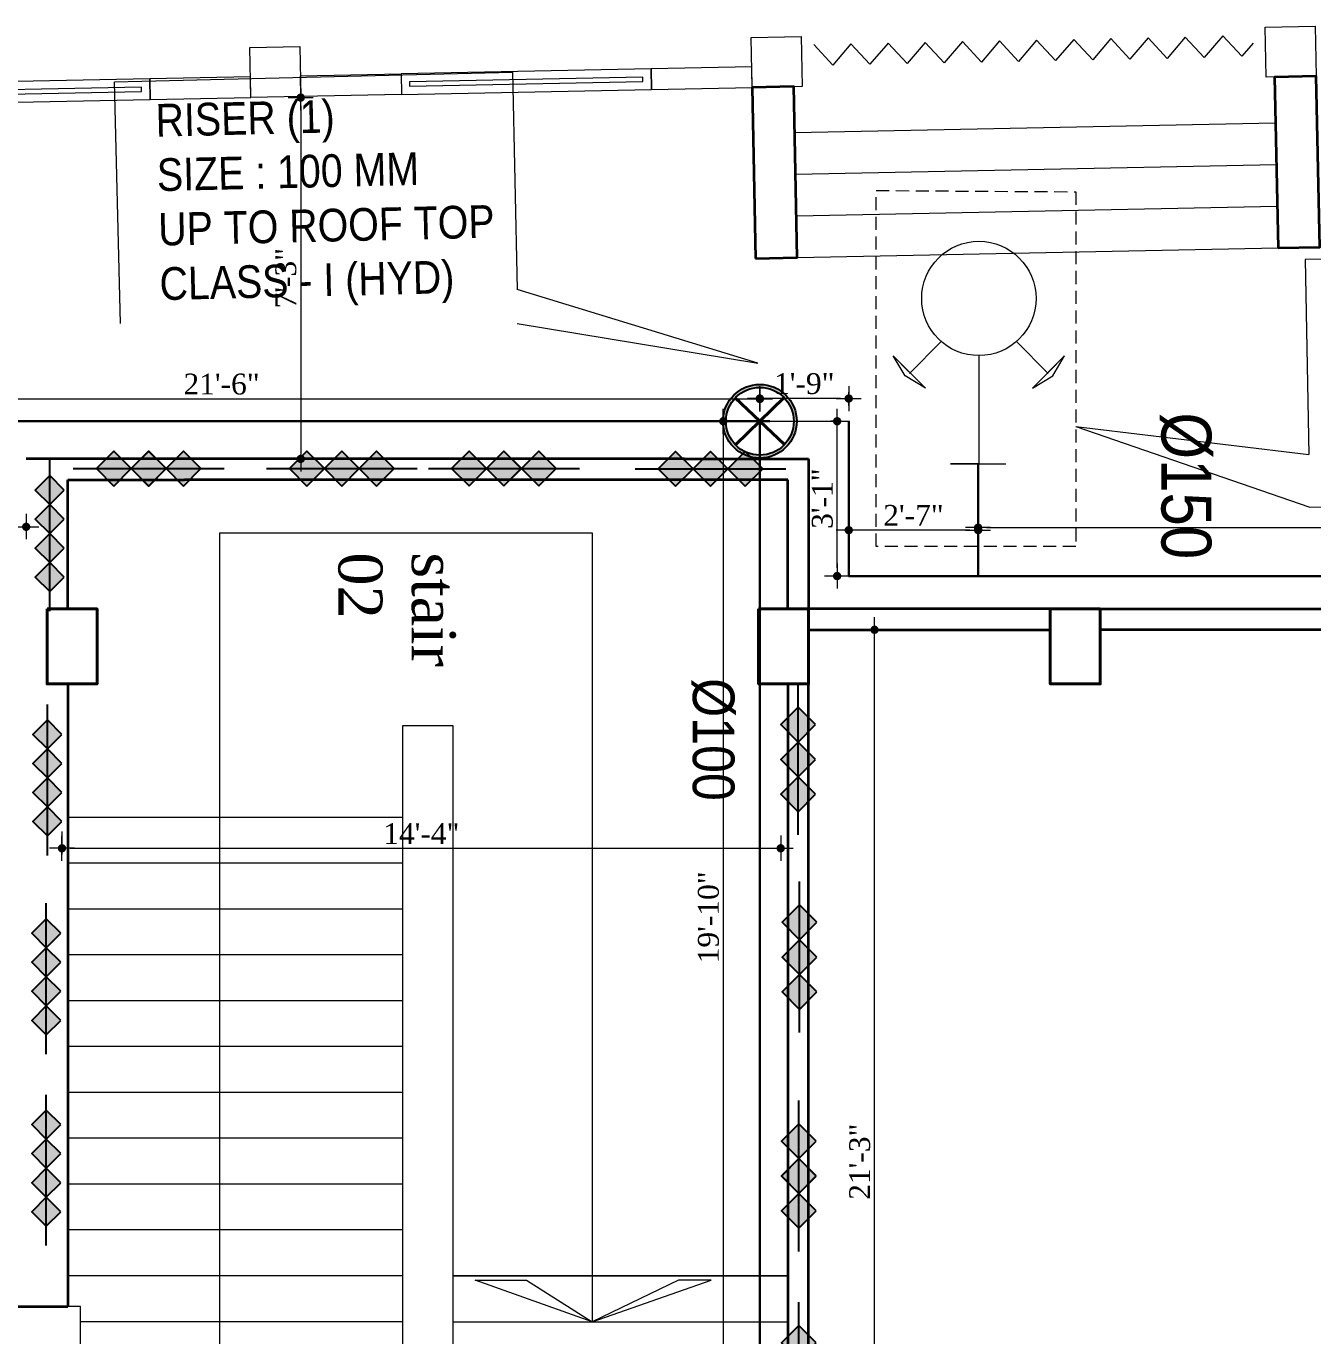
# Model space of a CAD drawing. Header units: inches. Extents: x -98933 to 1585249, y -3352739 to 192771.
# Drawn here: x 19485.7 to 19794.5, y 48984 to 49298.2 of the extents above; entities that cross this region are included whole.
import ezdxf

# ---------------------------------------------------------------- set-up
doc = ezdxf.new("R2010")
doc.units = ezdxf.units.IN
doc.header["$MEASUREMENT"] = 0
doc.header["$PDMODE"] = 35
doc.linetypes.add('0X01_5545_01P_02nd-M$0$0X01_5545_01P_02nd-M$0$10117_C2_FP00-LOADING$0$HIDDEN2', pattern=[4.75, 3.125, -1.625])
doc.linetypes.add('CONTINOUS', pattern=[0])
doc.layers.get('0').update_dxf_attribs({"lineweight": 0})
doc.layers.get('Defpoints').update_dxf_attribs({"lineweight": 0})
for name, color, linetype in [('8', 7, 'Continuous'), ('fire rated wall', 7, 'Continuous'), ('Sprinklar Branch Pipe..', 10, 'Continuous'), ('sprinkler', 100, 'Continuous'), ('T2', 254, 'Continuous')]:
    doc.layers.add(name, color=color, linetype=linetype)
for name, color, linetype, lineweight in [('A column', 106, 'Continuous', 40), ('A stair', 210, 'Continuous', 0), ('A WALL', 7, 'Continuous', 35), ('A window', 150, 'Continuous', 0), ('COLUMN-2', 102, 'Continuous', 0), ('DIM_WORKING', 7, 'Continuous', 0), ('FF-SIAMESE CONNECTION', 1, 'Continuous', 25), ('FIRE TEX', 7, 'Continuous', 53), ('FPS- Pillar Hydrant', 1, 'Continuous', 25), ('Layer1', 134, 'Continuous', 0), ('MS Pipe', 1, 'Continuous', 18), ('New stair', 40, 'Continuous', 35), ('new stair full height', 6, 'Continuous', 0), ('New Wall', 7, 'Continuous', 5), ('New window', 132, 'Continuous', 35), ('Referance', 6, 'Continuous', 5), ('Text', 7, 'Continuous', 0), ('WALL (I)', 7, 'Continuous', 0)]:
    doc.layers.add(name, color=color, linetype=linetype, lineweight=lineweight)
doc.styles.add('ARCH', font='times.ttf')
doc.styles.add('REG', font='times.ttf')
doc.styles.add('ZIA', font='ARIALN.TTF', dxfattribs={"width": 1.05, "height": 10})
doc.dimstyles.new('Dim-Pres', dxfattribs={"dimtxt": 5.5, "dimasz": 2, "dimexe": 1.5, "dimexo": 1.5, "dimgap": 1, "dimtad": 3, "dimdec": 0, "dimzin": 3, "dimdsep": 46, "dimlunit": 4, "dimtxsty": 'REG', "dimblk": 'point', "dimcen": 2, "dimclrd": 256, "dimclre": 256, "dimclrt": 7, "dimadec": 0, "dimazin": 0, "dimtfac": 0.75, "dimtdec": 0, "dimtmove": 1, "dimatfit": 3, "dimldrblk": 'point', "dimfxl": 0, "dimtolj": 1, "dimtzin": 0, "dimlwd": -1, "dimlwe": -1, "dimarcsym": 1})

# ---------------------------------------------------------------- blocks, each defined once
blk = doc.blocks.new('A$C410B7781')
at = {"layer": 'A window', "ltscale": 30}
blk.add_lwpolyline([(-51.04, 7.56), (-51.04, 2.56), (8.96, 2.56), (8.96, 7.56), (-51.04, 7.56)], dxfattribs=at)
blk.add_lwpolyline([(-49.04, 5.56), (-49.04, 4.56), (6.96, 4.56), (6.96, 5.56)], close=True, dxfattribs=at)
blk = doc.blocks.new('A$C4CE36BB6')
at = {"layer": 'new stair full height', "ltscale": 30, "elevation": -1.21}
for points in [[(-110.55, 12.35), (-106.09, 7.35)], [(-101.63, 12.35), (-106.09, 7.35)], [(-101.63, 12.35), (-97.17, 7.35)], [(-92.72, 12.35), (-97.17, 7.35)], [(-92.72, 12.35), (-88.26, 7.35)], [(-83.8, 12.35), (-88.26, 7.35)], [(-83.8, 12.35), (-79.34, 7.35)], [(-74.88, 12.35), (-79.34, 7.35)], [(-74.88, 12.35), (-70.42, 7.35)], [(-65.96, 12.35), (-70.42, 7.35)], [(-65.96, 12.35), (-61.5, 7.35)], [(-57.05, 12.35), (-61.5, 7.35)], [(-57.05, 12.35), (-52.59, 7.35)], [(-48.13, 12.35), (-52.59, 7.35)], [(-48.13, 12.35), (-43.67, 7.35)], [(-39.21, 12.35), (-43.67, 7.35)], [(-39.21, 12.35), (-34.75, 7.35)], [(-30.29, 12.35), (-34.75, 7.35)], [(-30.29, 12.35), (-25.84, 7.35)], [(-21.38, 12.35), (-25.84, 7.35)], [(-21.38, 12.35), (-16.92, 7.35)], [(-12.34, 12.48), (-16.92, 7.35)], [(-12.34, 12.48), (-7.88, 7.48)], [(-5.12, 10.58), (-7.88, 7.48)]]:
    blk.add_lwpolyline(points, dxfattribs=at)
blk = doc.blocks.new('dot')
at = {"color": 4}
for p, q in [((-1.5, 0), (1.5, 0)), ((0, 1.5), (0, -1.5))]:
    blk.add_line(p, q, dxfattribs=at)
at = {"color": 6, "const_width": 0.5}
blk.add_lwpolyline([(-0.25, 0, 1), (0.25, 0, 1)], format="xyb", close=True, dxfattribs=at)
blk = doc.blocks.new('point')
blk.add_blockref('dot', (0, 0))
blk = doc.blocks.new('*D422')
at = {"layer": 'Defpoints', "color": 0, "ltscale": 30, "transparency": 16777216}
for p in [(19539.64, 49281.04, -12.82), (19539.64, 49194.36, -9.7), (19551.62, 49194.36)]:
    blk.add_point(p, dxfattribs=at)
at = {"layer": 'Layer1', "ltscale": 30, "transparency": 16777216}
for p, q in [((19549.14, 49281.04), (19553.12, 49281.04)), ((19551.62, 49279.04), (19551.62, 49196.36)), ((19548.66, 49194.36), (19553.12, 49194.36))]:
    blk.add_line(p, q, dxfattribs=at)
at = {"layer": 'Layer1', "ltscale": 30, "transparency": 16777216, "xscale": 2, "yscale": 2, "zscale": 2}
for p, rotation in [((19551.62, 49281.04), 90), ((19551.62, 49194.36), 270)]:
    blk.add_blockref('point', p, dxfattribs=dict(at, rotation=rotation))
at = {"layer": 'Layer1', "color": 7, "ltscale": 30, "transparency": 16777216, "insert": (19548.07, 49237.7), "char_height": 5, "attachment_point": 5, "rotation": 90, "style": 'REG'}
blk.add_mtext('\\A1;7\'-3"', dxfattribs=at)
blk = doc.blocks.new('gdg')
at = {"layer": 'fire rated wall'}
h = blk.add_hatch(color=1, dxfattribs=at)
h.dxf.hatch_style = 1
h.paths.add_polyline_path([(9432288.36, -5613575.81), (9432298.69, -5613586.13), (9432309.02, -5613575.81)])
h.paths.add_polyline_path([(9432309.02, -5613575.81), (9432298.69, -5613565.48), (9432288.36, -5613575.81)])
h.paths.add_polyline_path([(9432309.02, -5613575.81), (9432329.68, -5613575.81), (9432319.35, -5613565.48)])
h.paths.add_polyline_path([(9432309.02, -5613575.81), (9432319.35, -5613586.13), (9432329.68, -5613575.81)])
h = blk.add_hatch(color=1, dxfattribs=at)
h.dxf.hatch_style = 1
h.paths.add_polyline_path([(9432329.68, -5613575.81), (9432340.01, -5613586.13), (9432350.33, -5613575.81)])
h.paths.add_polyline_path([(9432350.33, -5613575.81), (9432340.01, -5613565.48), (9432329.68, -5613575.81)])
h.paths.add_polyline_path([(9432350.33, -5613575.81), (9432370.99, -5613575.81), (9432360.66, -5613565.48)])
h.paths.add_polyline_path([(9432350.33, -5613575.81), (9432360.66, -5613586.13), (9432370.99, -5613575.81)])
at = {"layer": 'fire rated wall', "color": 1, "elevation": 0}
for points in [[(9432298.69, -5613586.13), (9432309.02, -5613575.81), (9432298.69, -5613565.48), (9432288.36, -5613575.81)], [(9432319.35, -5613586.13), (9432329.68, -5613575.81), (9432319.35, -5613565.48), (9432309.02, -5613575.81)], [(9432340.01, -5613586.13), (9432350.33, -5613575.81), (9432340.01, -5613565.48), (9432329.68, -5613575.81)], [(9432360.66, -5613586.13), (9432370.99, -5613575.81), (9432360.66, -5613565.48), (9432350.33, -5613575.81)]]:
    blk.add_lwpolyline(points, close=True, dxfattribs=at)
blk.add_lwpolyline([(9432274.59, -5613575.81), (9432381.96, -5613575.81)], dxfattribs=at)
blk = doc.blocks.new('bfg')
at = {"layer": 'fire rated wall'}
h = blk.add_hatch(color=1, dxfattribs=at)
h.dxf.hatch_style = 1
h.paths.add_polyline_path([(9432308.67, -5613534.51), (9432321.43, -5613547.26), (9432334.18, -5613534.51)])
h.paths.add_polyline_path([(9432334.18, -5613534.51), (9432321.43, -5613521.75), (9432308.67, -5613534.51)])
h.paths.add_polyline_path([(9432334.18, -5613534.51), (9432359.68, -5613534.51), (9432346.93, -5613521.75)])
h.paths.add_polyline_path([(9432334.18, -5613534.51), (9432346.93, -5613547.26), (9432359.68, -5613534.51)])
at = {"layer": 'fire rated wall', "color": 1, "elevation": 0}
for points in [[(9432321.43, -5613547.26), (9432334.18, -5613534.51), (9432321.43, -5613521.75), (9432308.67, -5613534.51)], [(9432346.93, -5613547.26), (9432359.68, -5613534.51), (9432346.93, -5613521.75), (9432334.18, -5613534.51)]]:
    blk.add_lwpolyline(points, close=True, dxfattribs=at)
blk.add_lwpolyline([(9432291.67, -5613534.51), (9432376.69, -5613534.51)], dxfattribs=at)
blk = doc.blocks.new('3HR RATE')
at = {"layer": 'fire rated wall', "xscale": 1.292997314696549, "yscale": 1.292997314696549, "zscale": 1.292997314696549}
for p in [(-12191616.2, 7245476.7), (-12191583.2, 7245476.7)]:
    blk.add_blockref('bfg', p, dxfattribs=at)
blk = doc.blocks.new('*D381')
at = {"layer": 'Defpoints', "color": 0, "ltscale": 30, "transparency": 16777216}
for p in [(19494.32, 49121.3), (19666.81, 49113.9, -9.7), (19666.81, 49100.94)]:
    blk.add_point(p, dxfattribs=at)
at = {"layer": 'Layer1', "ltscale": 30, "transparency": 16777216}
for p, q in [((19494.32, 49104.94), (19494.32, 49099.44)), ((19666.81, 49104.01), (19666.81, 49099.44)), ((19496.32, 49100.94), (19664.81, 49100.94))]:
    blk.add_line(p, q, dxfattribs=at)
at = {"layer": 'Layer1', "ltscale": 30, "transparency": 16777216, "xscale": 2, "yscale": 2, "zscale": 2, "rotation": 180}
blk.add_blockref('point', (19494.32, 49100.94), dxfattribs=at)
at = {"layer": 'Layer1', "ltscale": 30, "transparency": 16777216, "xscale": 2, "yscale": 2, "zscale": 2}
blk.add_blockref('point', (19666.81, 49100.94), dxfattribs=at)
at = {"layer": 'Layer1', "color": 7, "ltscale": 30, "transparency": 16777216, "insert": (19580.56, 49104.44), "char_height": 5, "attachment_point": 5, "style": 'REG'}
blk.add_mtext('\\A1;14\'-4"', dxfattribs=at)
blk = doc.blocks.new('*D456')
at = {"layer": 'Defpoints', "color": 0, "ltscale": 30, "transparency": 16777216}
for p in [(19679.58, 49153.36, -9.7), (19689.32, 49153.36), (19675.98, 48898.11, -9.7)]:
    blk.add_point(p, dxfattribs=at)
at = {"layer": 'Layer1', "ltscale": 30, "transparency": 16777216}
for p, q in [((19686.66, 49153.36), (19690.82, 49153.36)), ((19689.32, 48900.11), (19689.32, 49151.36)), ((19686.22, 48898.11), (19690.82, 48898.11))]:
    blk.add_line(p, q, dxfattribs=at)
at = {"layer": 'Layer1', "ltscale": 30, "transparency": 16777216, "xscale": 2, "yscale": 2, "zscale": 2}
for p, rotation in [((19689.32, 49153.36), 90), ((19689.32, 48898.11), 270)]:
    blk.add_blockref('point', p, dxfattribs=dict(at, rotation=rotation))
at = {"layer": 'Layer1', "color": 7, "ltscale": 30, "transparency": 16777216, "insert": (19685.78, 49025.74), "char_height": 5, "attachment_point": 5, "rotation": 90, "style": 'REG'}
blk.add_mtext('\\A1;21\'-3"', dxfattribs=at)
blk = doc.blocks.new('FPS- Pillar Hydrant')
at = {"layer": 'FPS- Pillar Hydrant', "lineweight": 0}
for p, q in [((-4332.236, -11785.102), (-4333.392, -11783.946)), ((-4333.392, -11783.946), (-4331.042, -11786.296)), ((-4333.392, -11783.946), (-4331.042, -11786.296)), ((-4331.948, -11784.815), (-4333.392, -11783.946)), ((-4332.114, -11785.132), (-4334.439, -11787.456)), ((-4331.042, -11786.296), (-4331.948, -11784.815)), ((-4325.554, -11792.246), (-4325.554, -11788.235)), ((-4333.416, -11790.188), (-4325.554, -11790.188)), ((-4325.554, -11790.188), (-4325.554, -11792.246)), ((-4332.114, -11795.244), (-4334.439, -11792.92)), ((-4333.392, -11796.43), (-4331.042, -11794.079)), ((-4333.392, -11796.43), (-4331.042, -11794.079)), ((-4331.042, -11794.079), (-4331.948, -11795.56)), ((-4332.236, -11795.273), (-4333.392, -11796.43)), ((-4331.948, -11795.56), (-4333.392, -11796.43))]:
    blk.add_line(p, q, dxfattribs=at)
blk.add_circle((-4337.577, -11790.188), 4.161, dxfattribs=at)
blk = doc.blocks.new('hkhjhj')
at = {"layer": 'FIRE TEX'}
h = blk.add_hatch(color=1, dxfattribs=at)
h.paths.add_polyline_path([(-254795, 700848, 1), (-254755, 699094, 1)])
h.paths.add_polyline_path([(-254793, 700778, -1), (-254757, 699164, -1)], flags=16)
at = {"layer": 'sprinkler', "color": 1}
for radius in [877, 807]:
    blk.add_circle((-254775, 699971), radius, dxfattribs=at)
at = {"layer": 'T2', "color": 1, "linetype": 'Continuous', "lineweight": 40}
for p, q in [((-255359, 700527), (-254191, 699414)), ((-254196, 700533), (-255354, 699409))]:
    blk.add_line(p, q, dxfattribs=at)
blk = doc.blocks.new('*D664')
at = {"layer": 'Defpoints', "color": 0, "ltscale": 30, "transparency": 16777216}
for p in [(20715.57, 49177.86), (19714.19, 49166.25, -9.7), (20715.57, 49166.25, -9.7)]:
    blk.add_point(p, dxfattribs=at)
at = {"layer": 'Layer1', "ltscale": 30, "transparency": 16777216}
for p, q in [((19714.19, 49174.94), (19714.19, 49179.36)), ((19716.19, 49177.86), (20713.57, 49177.86)), ((20715.57, 49174.94), (20715.57, 49179.36))]:
    blk.add_line(p, q, dxfattribs=at)
at = {"layer": 'Layer1', "ltscale": 30, "transparency": 16777216, "xscale": 2, "yscale": 2, "zscale": 2, "rotation": 180}
blk.add_blockref('point', (19714.19, 49177.86), dxfattribs=at)
at = {"layer": 'Layer1', "ltscale": 30, "transparency": 16777216, "xscale": 2, "yscale": 2, "zscale": 2}
blk.add_blockref('point', (20715.57, 49177.86), dxfattribs=at)
at = {"layer": 'Layer1', "color": 7, "ltscale": 30, "transparency": 16777216, "insert": (20214.88, 49181.4), "char_height": 5, "attachment_point": 5, "style": 'REG'}
blk.add_mtext('\\A1;83\'-5"', dxfattribs=at)
blk = doc.blocks.new('*D665')
at = {"layer": 'Defpoints', "color": 0, "ltscale": 30, "transparency": 16777216}
for p in [(19683.13, 49177.26), (19683.13, 49166.25, -9.7), (19714.19, 49166.25, -9.7)]:
    blk.add_point(p, dxfattribs=at)
at = {"layer": 'Layer1', "ltscale": 30, "transparency": 16777216}
for p, q in [((19683.13, 49174.41), (19683.13, 49178.76)), ((19714.19, 49174.41), (19714.19, 49178.76)), ((19712.19, 49177.26), (19685.13, 49177.26))]:
    blk.add_line(p, q, dxfattribs=at)
at = {"layer": 'Layer1', "ltscale": 30, "transparency": 16777216, "xscale": 2, "yscale": 2, "zscale": 2, "rotation": 180}
blk.add_blockref('point', (19683.13, 49177.26), dxfattribs=at)
at = {"layer": 'Layer1', "ltscale": 30, "transparency": 16777216, "xscale": 2, "yscale": 2, "zscale": 2}
blk.add_blockref('point', (19714.19, 49177.26), dxfattribs=at)
at = {"layer": 'Layer1', "color": 7, "ltscale": 30, "transparency": 16777216, "insert": (19698.66, 49180.81), "char_height": 5, "attachment_point": 5, "style": 'REG'}
blk.add_mtext('\\A1;2\'-7"', dxfattribs=at)
blk = doc.blocks.new('*D666')
at = {"layer": 'Defpoints', "color": 0, "ltscale": 30, "transparency": 16777216}
for p in [(19680.35, 49203.39), (19683.13, 49203.39, -9.7), (19683.13, 49166.25, -9.7)]:
    blk.add_point(p, dxfattribs=at)
at = {"layer": 'Layer1', "ltscale": 30, "transparency": 16777216}
for p, q in [((19681.07, 49203.39), (19678.85, 49203.39)), ((19680.35, 49168.25), (19680.35, 49201.39)), ((19681.07, 49166.25), (19678.85, 49166.25))]:
    blk.add_line(p, q, dxfattribs=at)
at = {"layer": 'Layer1', "ltscale": 30, "transparency": 16777216, "xscale": 2, "yscale": 2, "zscale": 2}
for p, rotation in [((19680.35, 49203.39), 90), ((19680.35, 49166.25), 270)]:
    blk.add_blockref('point', p, dxfattribs=dict(at, rotation=rotation))
at = {"layer": 'Layer1', "color": 7, "ltscale": 30, "transparency": 16777216, "insert": (19676.81, 49184.82), "char_height": 5, "attachment_point": 5, "rotation": 90, "style": 'REG'}
blk.add_mtext('\\A1;3\'-1"', dxfattribs=at)
blk = doc.blocks.new('*D667')
at = {"layer": 'Defpoints', "color": 0, "ltscale": 30, "transparency": 16777216}
for p in [(19661.8, 49208.84), (19661.8, 49203.39, -9.7), (19683.13, 49203.39, -9.7)]:
    blk.add_point(p, dxfattribs=at)
at = {"layer": 'Layer1', "ltscale": 30, "transparency": 16777216}
for p, q in [((19661.8, 49207.13), (19661.8, 49210.34)), ((19683.13, 49207.13), (19683.13, 49210.34)), ((19681.13, 49208.84), (19663.8, 49208.84))]:
    blk.add_line(p, q, dxfattribs=at)
at = {"layer": 'Layer1', "ltscale": 30, "transparency": 16777216, "xscale": 2, "yscale": 2, "zscale": 2, "rotation": 180}
blk.add_blockref('point', (19661.8, 49208.84), dxfattribs=at)
at = {"layer": 'Layer1', "ltscale": 30, "transparency": 16777216, "xscale": 2, "yscale": 2, "zscale": 2}
blk.add_blockref('point', (19683.13, 49208.84), dxfattribs=at)
at = {"layer": 'Layer1', "color": 7, "ltscale": 30, "transparency": 16777216, "insert": (19672.46, 49212.39), "char_height": 5, "attachment_point": 5, "style": 'REG'}
blk.add_mtext('\\A1;1\'-9"', dxfattribs=at)
blk = doc.blocks.new('*D669')
at = {"layer": 'Defpoints', "color": 0, "ltscale": 30, "transparency": 16777216}
for p in [(19661.8, 49203.39, -9.7), (19653.03, 48965.36), (19661.8, 48965.36, -9.7)]:
    blk.add_point(p, dxfattribs=at)
at = {"layer": 'Layer1', "ltscale": 30, "transparency": 16777216}
for p, q in [((19655.53, 49203.39), (19651.53, 49203.39)), ((19653.03, 49201.39), (19653.03, 48967.36)), ((19655.53, 48965.36), (19651.53, 48965.36))]:
    blk.add_line(p, q, dxfattribs=at)
at = {"layer": 'Layer1', "ltscale": 30, "transparency": 16777216, "xscale": 2, "yscale": 2, "zscale": 2}
for p, rotation in [((19653.03, 49203.39), 90), ((19653.03, 48965.36), 270)]:
    blk.add_blockref('point', p, dxfattribs=dict(at, rotation=rotation))
at = {"layer": 'Layer1', "color": 7, "ltscale": 30, "transparency": 16777216, "insert": (19649.48, 49084.37), "char_height": 5, "attachment_point": 5, "rotation": 90, "style": 'REG'}
blk.add_mtext('\\A1;19\'-10"', dxfattribs=at)
blk = doc.blocks.new('*D772')
at = {"layer": 'Defpoints', "color": 0, "ltscale": 30, "transparency": 16777216}
for p in [(19485.73, 49191.86, -9.7), (19291.73, 49189.36, -9.7), (19485.73, 49178.06)]:
    blk.add_point(p, dxfattribs=at)
at = {"layer": 'Layer1', "ltscale": 30, "transparency": 16777216}
for p, q in [((19291.73, 49180.95), (19291.73, 49176.56)), ((19485.73, 49181.21), (19485.73, 49176.56)), ((19293.73, 49178.06), (19483.73, 49178.06))]:
    blk.add_line(p, q, dxfattribs=at)
at = {"layer": 'Layer1', "ltscale": 30, "transparency": 16777216, "xscale": 2, "yscale": 2, "zscale": 2, "rotation": 180}
blk.add_blockref('point', (19291.73, 49178.06), dxfattribs=at)
at = {"layer": 'Layer1', "ltscale": 30, "transparency": 16777216, "xscale": 2, "yscale": 2, "zscale": 2}
blk.add_blockref('point', (19485.73, 49178.06), dxfattribs=at)
at = {"layer": 'Layer1', "color": 7, "ltscale": 30, "transparency": 16777216, "insert": (19388.73, 49181.61), "char_height": 5, "attachment_point": 5, "style": 'REG'}
blk.add_mtext('\\A1;16\'-2"', dxfattribs=at)
blk = doc.blocks.new('*D836')
at = {"layer": 'Defpoints', "color": 0, "ltscale": 30, "transparency": 16777216}
for p in [(19661.8, 49208.73), (19403.45, 49203.4, -9.7), (19661.8, 49203.39, -9.7)]:
    blk.add_point(p, dxfattribs=at)
at = {"layer": 'Layer1', "ltscale": 30, "transparency": 16777216}
for p, q in [((19403.45, 49207.07), (19403.45, 49210.23)), ((19661.8, 49207.06), (19661.8, 49210.23)), ((19405.45, 49208.73), (19659.8, 49208.73))]:
    blk.add_line(p, q, dxfattribs=at)
at = {"layer": 'Layer1', "ltscale": 30, "transparency": 16777216, "xscale": 2, "yscale": 2, "zscale": 2, "rotation": 180}
blk.add_blockref('point', (19403.45, 49208.73), dxfattribs=at)
at = {"layer": 'Layer1', "ltscale": 30, "transparency": 16777216, "xscale": 2, "yscale": 2, "zscale": 2}
blk.add_blockref('point', (19661.8, 49208.73), dxfattribs=at)
at = {"layer": 'Layer1', "color": 7, "ltscale": 30, "transparency": 16777216, "insert": (19532.62, 49212.28), "char_height": 5, "attachment_point": 5, "style": 'REG'}
blk.add_mtext('\\A1;21\'-6"', dxfattribs=at)

msp = doc.modelspace()

# ---------------------------------------------------------------- linework, layer by layer
at = {"color": 3, "lineweight": 5, "elevation": 1.91}
msp.add_lwpolyline([(19793.77, 49182.8), (19854.95, 49183.93), (19853.86, 49243.34), (19792.67, 49242.22), (19793.53, 49195.45)], dxfattribs=at)
at = {"layer": 'A column', "color": 7, "lineweight": -3, "elevation": -9.7}
msp.add_lwpolyline([(19490.73, 49158.36), (19490.73, 49140.36), (19502.73, 49140.36), (19502.73, 49158.36), (19490.73, 49158.36)], dxfattribs=at)
at = {"layer": 'A column', "color": 7, "elevation": -9.7}
for points in [[(19490.73, 49158.36), (19490.73, 49140.36), (19502.73, 49140.36), (19502.73, 49158.36), (19490.73, 49158.36)], [(19490.73, 49158.36), (19490.73, 49140.36), (19502.73, 49140.36), (19502.73, 49158.36), (19490.73, 49158.36)], [(19661.48, 49158.36), (19661.48, 49140.36), (19673.48, 49140.36), (19673.48, 49158.36), (19661.48, 49158.36)], [(19731.48, 49158.36), (19731.48, 49140.36), (19743.48, 49140.36), (19743.48, 49158.36), (19731.48, 49158.36)]]:
    msp.add_lwpolyline(points, dxfattribs=at)
at = {"layer": 'A stair', "color": 7, "ltscale": 30}
for p, q in [((19576.11, 49108.36, -9.7), (19495.73, 49108.36, -9.7)), ((19576.11, 49097.36, -9.7), (19495.73, 49097.36, -9.7)), ((19576.11, 49086.36, -9.7), (19495.73, 49086.36, -9.7)), ((19576.11, 49075.36, -9.7), (19495.73, 49075.36, -9.7)), ((19576.11, 49064.36, -9.7), (19495.73, 49064.36, -9.7)), ((19576.11, 49053.36, -9.7), (19495.73, 49053.36, -9.7)), ((19576.11, 49042.36, -9.7), (19495.73, 49042.36, -9.7)), ((19576.11, 49031.36, -9.7), (19495.73, 49031.36, -9.7)), ((19576.11, 49020.36, -9.7), (19495.73, 49020.36, -9.7)), ((19576.11, 49009.36, -9.7), (19495.73, 49009.36, -9.7)), ((19576.11, 48998.36, -9.7), (19495.73, 48998.36, -9.7)), ((19668.48, 48998.36, -9.7), (19588.11, 48998.36, -9.7)), ((19588.11, 48998.36, -9.7), (19668.48, 48998.36, -9.7)), ((19576.11, 48987.36, -9.7), (19498.73, 48987.36, -9.7)), ((19588.11, 48987.36, -9.7), (19668.48, 48987.36, -9.7))]:
    msp.add_line(p, q, dxfattribs=at)
at = {"layer": 'A stair', "color": 7, "ltscale": 30, "elevation": -9.7}
msp.add_lwpolyline([(19532.24, 48968.02), (19532.24, 49176.64), (19621.56, 49176.64), (19621.56, 48987.36), (19593.47, 48997.36), (19605.81, 48997.36), (19621.56, 48987.36), (19650.08, 48997.36), (19642.26, 48997.36), (19621.56, 48987.36)], dxfattribs=at)
msp.add_lwpolyline([(19576.11, 49130.36), (19588.11, 49130.36), (19588.11, 48965.36), (19576.11, 48965.36)], close=True, dxfattribs=at)
at = {"layer": 'A WALL', "color": 7, "lineweight": -3, "ltscale": 30}
for p, q in [((19523.73, 49194.36, -9.7), (19485.73, 49194.36, -9.7)), ((19495.73, 49158.36, -9.7), (19495.73, 49189.36, -9.7)), ((19495.73, 49189.36, -9.7), (19523.73, 49189.36, -9.7)), ((19490.73, 49158.36, -9.7), (19495.73, 49158.36, -9.7))]:
    msp.add_line(p, q, dxfattribs=at)
at = {"layer": 'A WALL', "color": 7, "ltscale": 30}
for p, q in [((19643.73, 49194.36, -9.7), (19485.73, 49194.36, -9.7)), ((19643.73, 49194.36, -9.7), (19673.48, 49194.36, -9.7)), ((19673.48, 49194.36, -9.7), (19673.48, 49158.36, -9.7)), ((19495.73, 49158.36, -9.7), (19495.73, 49189.36, -9.7)), ((19495.73, 49189.36, -9.7), (19523.73, 49189.36, -9.7)), ((19495.73, 49158.36, -9.7), (19495.73, 49189.36, -9.7)), ((19668.48, 49189.36, -9.7), (19523.73, 49189.36, -9.7)), ((19668.48, 49158.36, -9.7), (19668.48, 49189.36, -9.7)), ((19490.73, 49158.36, -9.7), (19495.73, 49158.36, -9.7)), ((19490.73, 49158.36, -9.7), (19495.73, 49158.36, -9.7)), ((19673.48, 49158.36, -9.7), (19668.48, 49158.36, -9.7)), ((19743.48, 49158.36, -9.7), (19804.36, 49158.36, -9.7)), ((19772.48, 49158.36, -9.7), (19777.48, 49158.36, -9.7)), ((19804.36, 49153.36, -9.7), (19743.48, 49153.36, -9.7)), ((19668.48, 49140.36, -9.7), (19668.48, 48994.41, -9.7)), ((19673.48, 49140.36, -9.7), (19668.48, 49140.36, -9.7)), ((19673.48, 48898.11, -9.7), (19673.48, 49140.36, -9.7)), ((19668.48, 48994.41, -9.7), (19668.48, 48898.11, -9.7)), ((19286.73, 48990.85, -9.65), (19495.73, 48991, -9.61))]:
    msp.add_line(p, q, dxfattribs=at)
at = {"layer": 'A WALL', "color": 7, "ltscale": 30, "elevation": -9.7}
msp.add_lwpolyline([(19673.48, 49153.36), (19731.48, 49153.36), (19731.48, 49158.36), (19673.48, 49158.36)], close=True, dxfattribs=at)
at = {"layer": 'A WALL', "color": 7, "ltscale": 30, "elevation": -9.61}
msp.add_lwpolyline([(19490.73, 49140.36), (19495.73, 49140.36), (19495.73, 48991)], dxfattribs=at)
msp.add_lwpolyline([(19490.73, 49140.36), (19495.73, 49140.36), (19495.73, 48991)], dxfattribs=at)
at = {"layer": 'COLUMN-2', "color": 7, "ltscale": 20000}
for points, elevation in [([(19783.1, 49297.93), (19795.1, 49298.17), (19795.34, 49286.17), (19783.34, 49285.93), (19783.1, 49297.93)], -12.82), ([(19659.7, 49295.45), (19671.69, 49295.69), (19671.93, 49283.7), (19659.94, 49283.46), (19659.7, 49295.45)], -10.7), ([(19539.4, 49293.04), (19551.4, 49293.28), (19551.64, 49281.28), (19539.64, 49281.04), (19539.4, 49293.04)], -12.82)]:
    msp.add_lwpolyline(points, dxfattribs=dict(at, elevation=elevation))
at = {"layer": 'DIM_WORKING', "color": 7, "lineweight": 5, "ltscale": 30, "elevation": -9.7}
msp.add_lwpolyline([(19498.73, 48967), (19498.73, 48991), (19397.73, 48991), (19397.73, 48895), (19488.73, 48895)], dxfattribs=at)
at = {"layer": 'Layer1', "color": 1, "ltscale": 30}
msp.add_line((19664.16, 49203.39, -9.7), (19683.13, 49203.39, -9.7), dxfattribs=at)
at = {"layer": 'Layer1', "color": 1, "lineweight": 30, "ltscale": 30, "elevation": -9.7}
for points in [[(19403.45, 49189.36), (19403.45, 49203.39), (19664.16, 49203.39)], [(19661.8, 49203.39), (19661.8, 48951.06), (19661.8, 48951.06)], [(19683.13, 49203.39), (19683.13, 49166.25), (21026.29, 49166.25)]]:
    msp.add_lwpolyline(points, dxfattribs=at)
at = {"layer": 'MS Pipe', "color": 4, "elevation": -21.7}
for points in [[(19508.33, 49226.83), (19506.93, 49284.85), (19602.47, 49287.16)], [(19602.47, 49287.16), (19603.6, 49235.03)]]:
    msp.add_lwpolyline(points, dxfattribs=at)
at = {"layer": 'MS Pipe', "color": 3, "linetype": '0X01_5545_01P_02nd-M$0$0X01_5545_01P_02nd-M$0$10117_C2_FP00-LOADING$0$HIDDEN2', "elevation": 1.91}
msp.add_lwpolyline([(19689.72, 49173.31), (19689.72, 49258.74), (19737.66, 49258.44), (19737.66, 49173.31)], close=True, dxfattribs=at)
at = {"layer": 'New stair', "color": 7, "ltscale": 30, "elevation": -12.82}
msp.add_lwpolyline([(19786.16, 49244.98), (19796.16, 49245.18), (19795.34, 49286.17), (19785.34, 49285.97), (19786.16, 49244.98)], dxfattribs=at)
at = {"layer": 'New stair', "color": 7, "ltscale": 30, "elevation": -10.7}
msp.add_lwpolyline([(19660.76, 49242.46), (19670.76, 49242.66), (19669.94, 49283.66), (19659.94, 49283.46)], close=True, dxfattribs=at)
at = {"layer": 'new stair full height', "color": 7, "ltscale": 30}
for p, q in [((19670.16, 49272.66, -12.82), (19785.56, 49274.97, -12.82)), ((19670.36, 49262.66, -12.82), (19785.76, 49264.97, -12.82)), ((19670.56, 49252.66, -12.82), (19785.96, 49254.98, -12.82)), ((19670.76, 49242.66, -10.7), (19786.16, 49244.98, -12.82))]:
    msp.add_line(p, q, dxfattribs=at)
at = {"layer": 'New Wall', "color": 7, "ltscale": 30}
for points, elevation in [([(19635.78, 49282.97), (19659.94, 49283.46), (19659.84, 49288.45), (19635.68, 49287.97)], -10.7), ([(19515.49, 49280.56), (19539.64, 49281.04), (19539.54, 49286.04), (19515.39, 49285.56)], -12.82), ([(19551.54, 49286.28), (19575.7, 49286.77), (19575.8, 49281.77), (19551.64, 49281.28)], 0.5)]:
    msp.add_lwpolyline(points, close=True, dxfattribs=dict(at, elevation=elevation))
at = {"layer": 'Referance', "color": 1, "lineweight": 30}
msp.add_line((19714.19, 49193.21, 1.91), (19714.19, 49166.25, -9.7), dxfattribs=at)
at = {"layer": 'Sprinklar Branch Pipe..', "color": 4, "linetype": 'CONTINOUS', "lineweight": 5, "ltscale": 10000}
msp.add_line((19661.3, 49217.33, -30.17), (19603.6, 49235.03, -21.7), dxfattribs=at)
at = {"layer": 'Sprinklar Branch Pipe..', "color": 3, "linetype": 'CONTINOUS', "lineweight": 5, "ltscale": 10000}
for q in [(19793.77, 49182.8, 1.91), (19793.53, 49195.45, 1.91)]:
    msp.add_line((19737.66, 49202.13, 1.91), q, dxfattribs=at)
at = {"layer": 'Sprinklar Branch Pipe..', "color": 4, "linetype": 'CONTINOUS', "lineweight": 5, "ltscale": 10000, "elevation": -21.7}
msp.add_lwpolyline([(19603.6, 49226.83), (19661.3, 49217.33)], dxfattribs=at)
at = {"layer": 'WALL (I)', "color": 7, "ltscale": 30}
msp.add_line((19495.84, 48991, -9.61), (19495.73, 49140.36, -9.7), dxfattribs=at)

# ---------------------------------------------------------------- block references
at = {"layer": '8', "color": 7, "lineweight": -3, "xscale": 3.297288513436797, "yscale": 3.297288512629166, "zscale": 3.297288514025475, "rotation": 270}
msp.add_blockref('FPS- Pillar Hydrant', (58590.01, 34930.61, 1.91), dxfattribs=at)
at = {"layer": 'fire rated wall', "xscale": 0.337233673868468, "yscale": 0.337233673868468, "zscale": 0.3372336738626473, "rotation": 90}
for p in [(-1873595.39, -3131722.75), (-1873595.96, -3131781.37), (-1873596.24, -3131829.08), (-1873596.24, -3131875)]:
    msp.add_blockref('gdg', p, dxfattribs=at)
at = {"layer": 'Layer1', "xscale": 0.2533935670508072, "yscale": 0.2533935670508072, "zscale": 0.2533935670521235}
for p in [(18404.49, 52437.57), (18450.84, 52437.58), (18489.74, 52437.61), (18539.31, 52437.53)]:
    msp.add_blockref('3HR RATE', p, dxfattribs=at)
at = {"layer": 'Layer1', "xscale": 0.2533935670508072, "yscale": 0.2533935670508072, "rotation": 90}
for p, zscale in [((16425.43, 48011.61, -9.7), 0.2533935670521235), ((16425.77, 47964.18), 0.253393567052124), ((16425.59, 47911.67), 0.253393567052124), ((16425.59, 47863.26), 0.253393567052124)]:
    msp.add_blockref('3HR RATE', p, dxfattribs=dict(at, zscale=zscale))
at = {"layer": 'new stair full height', "color": 7, "ltscale": 30, "rotation": 1.148867974903527}
msp.add_blockref('A$C4CE36BB6', (19785.51, 49283.62, -11.61), dxfattribs=at)
at = {"layer": 'New window', "color": 7, "ltscale": 30, "rotation": 1.148867974903527}
for p in [(19626.88, 49280.23, -10.7), (19506.58, 49277.82, -12.82)]:
    msp.add_blockref('A$C410B7781', p, dxfattribs=at)
at = {"layer": 'T2', "color": 7, "linetype": 'Continuous', "lineweight": 5, "xscale": 0.0100800000000163, "yscale": 0.0100800000000163, "zscale": 0.0100800000000163}
msp.add_blockref('hkhjhj', (22229.93, 42147.68, -9.7), dxfattribs=at)

# ---------------------------------------------------------------- texts
at = {"layer": 'A stair', "color": 7, "ltscale": 30, "insert": (19588.84, 49171.94, -9.7), "char_height": 10.56, "width": 17.4246, "attachment_point": 1, "rotation": 270, "style": 'ARCH'}
msp.add_mtext('stair 02', dxfattribs=at)
at = {"layer": 'FF-SIAMESE CONNECTION', "color": 3, "insert": (19516.7, 49279.49, -21.7), "char_height": 7.8426, "width": 100.311, "attachment_point": 1, "rotation": 1.3852, "style": 'ZIA'}
msp.add_mtext('{\\C7;RISER (1) \\PSIZE : 100 MM\\PUP TO ROOF TOP\\PCLASS - I (HYD)}', dxfattribs=at)
at = {"layer": 'Text', "color": 7, "lineweight": -3, "ltscale": 10, "width": 46.1706, "attachment_point": 1, "rotation": 270, "style": 'ZIA'}
for s, insert, char_height in [('%%C150', (19770.15, 49205.51), 11.969), ('%%C100', (19655.7, 49141.75), 10)]:
    msp.add_mtext(s, dxfattribs=dict(at, insert=insert, char_height=char_height))

# ---------------------------------------------------------------- dimensions: what is measured, and where the dimension line sits
at = {"layer": 'Layer1', "ltscale": 30}
for base, p1, p2, picture, middle in [((19551.62, 49194.36), (19539.64, 49281.04, -12.82), (19539.64, 49194.36, -9.7), '*D422', (19548.07, 49237.7)), ((19689.32, 49153.36), (19675.98, 48898.11, -9.7), (19679.58, 49153.36, -9.7), '*D456', (19685.78, 49025.74))]:
    dim = msp.add_linear_dim(base=base, p1=p1, p2=p2, angle=90, dimstyle='Dim-Pres', override={"dimtxt": 5, "dimfxl": 4, "dimfxlon": 1}, dxfattribs=at)
    dim.commit()
    dim.dimension.update_dxf_attribs({"geometry": picture, "text_midpoint": middle})
at = {"layer": 'Layer1', "color": 2, "ltscale": 30}
for base, p1, p2, picture, middle in [((19661.8, 49208.73), (19403.45, 49203.4, -9.7), (19661.8, 49203.39, -9.7), '*D836', (19532.62, 49212.28)), ((19485.73, 49178.06), (19291.73, 49189.36, -9.7), (19485.73, 49191.86, -9.7), '*D772', (19388.73, 49181.61))]:
    dim = msp.add_linear_dim(base=base, p1=p1, p2=p2, dimstyle='Dim-Pres', override={"dimtxt": 5, "dimfxl": 4, "dimfxlon": 1}, dxfattribs=at)
    dim.commit()
    dim.dimension.update_dxf_attribs({"geometry": picture, "text_midpoint": middle})
at = {"layer": 'Layer1', "color": 1, "ltscale": 30}
for base, p1, p2, picture, middle in [((19661.8, 49208.84), (19683.13, 49203.39, -9.7), (19661.8, 49203.39, -9.7), '*D667', (19672.46, 49212.39)), ((19683.13, 49177.26), (19714.19, 49166.25, -9.7), (19683.13, 49166.25, -9.7), '*D665', (19698.66, 49180.81)), ((20715.57, 49177.86), (19714.19, 49166.25, -9.7), (20715.57, 49166.25, -9.7), '*D664', (20214.88, 49181.4))]:
    dim = msp.add_linear_dim(base=base, p1=p1, p2=p2, dimstyle='Dim-Pres', override={"dimtxt": 5, "dimfxl": 4, "dimfxlon": 1}, dxfattribs=at)
    dim.commit()
    dim.dimension.update_dxf_attribs({"geometry": picture, "text_midpoint": middle})
for base, p1, p2, picture, middle in [((19653.03, 48965.36), (19661.8, 49203.39, -9.7), (19661.8, 48965.36, -9.7), '*D669', (19649.48, 49084.37)), ((19680.35, 49203.39), (19683.13, 49166.25, -9.7), (19683.13, 49203.39, -9.7), '*D666', (19676.81, 49184.82))]:
    dim = msp.add_linear_dim(base=base, p1=p1, p2=p2, angle=90, dimstyle='Dim-Pres', override={"dimtxt": 5, "dimfxl": 4, "dimfxlon": 1}, dxfattribs=at)
    dim.commit()
    dim.dimension.update_dxf_attribs({"geometry": picture, "text_midpoint": middle})
at = {"layer": 'Layer1', "ltscale": 30}
dim = msp.add_linear_dim(base=(19666.81, 49100.94), p1=(19494.32, 49121.3), p2=(19666.81, 49113.9, -9.7), dimstyle='Dim-Pres', override={"dimtxt": 5, "dimfxl": 4, "dimfxlon": 1}, dxfattribs=at)
dim.commit()
dim.dimension.update_dxf_attribs({"geometry": '*D381', "text_midpoint": (19580.56, 49104.44)})

doc.saveas('drawing.dxf')
